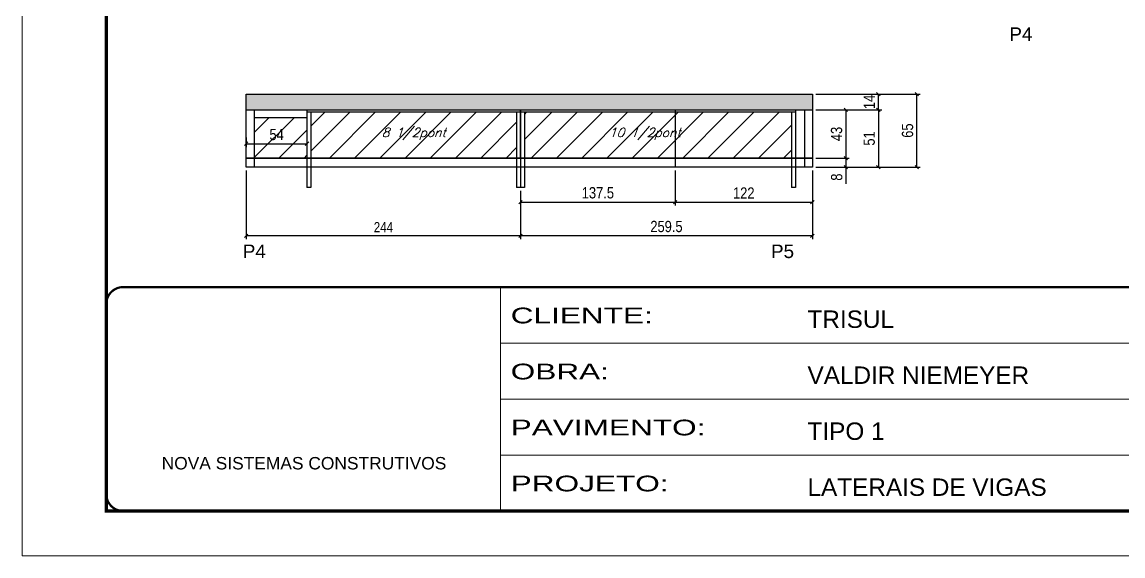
# Model space of a CAD drawing. Extents: x 3330 to 22105, y 1197 to 30204.
# Drawn here: x 14445 to 15424, y 23020 to 23495 of the extents above; entities that cross this region are included whole.
import ezdxf

# ---------------------------------------------------------------- set-up
doc = ezdxf.new("R2010")
doc.units = 0
doc.linetypes.add('CONTINUO', pattern=[0])
doc.linetypes.add('DASHED', pattern=[0.75, 0.5, -0.25])
for name, color, linetype in [('5', 5, 'Continuous'), ('COTA', 241, 'Continuous'), ('Painéis', 200, 'Continuous'), ('SARR_2.2x7', 40, 'Continuous'), ('SARR_3.5x7', 81, 'Continuous'), ('texto', 7, 'Continuous')]:
    doc.layers.add(name, color=color, linetype=linetype)
for name, color, linetype, lineweight in [('Folhas', 255, 'Continuous', 9), ('Hachura', 251, 'Continuous', 9), ('SARRAFO DE PRESSAO', 251, 'DASHED', 9)]:
    doc.layers.add(name, color=color, linetype=linetype, lineweight=lineweight)
doc.styles.add('ARIAL', font='arial.ttf')
doc.styles.add('COTA TECNICA', font='techl___.ttf', dxfattribs={"height": 10})
doc.styles.add('COTA TECNICA-50', font='techl___.ttf', dxfattribs={"height": 9})
doc.styles.add('Romans', font='romans.shx')
doc.styles.get("Standard").update_dxf_attribs({"font": 'arial.ttf'})
doc.styles.add('Tecnologia', font='')
doc.styles.get('Tecnologia').set_extended_font_data('Forgotten Futurist')
doc.dimstyles.new('COTA PAINEL-50', dxfattribs={"dimtxt": 9, "dimasz": 3, "dimexe": 3, "dimexo": 3, "dimgap": 3, "dimtad": 1, "dimdec": 1, "dimzin": 12, "dimdsep": 46, "dimtxsty": 'COTA TECNICA-50', "dimblk1": 'OBLIQUE', "dimblk2": 'OBLIQUE', "dimsah": 1, "dimcen": 0.9, "dimclrd": 4, "dimclre": 4, "dimclrt": 240, "dimadec": 1, "dimazin": 3, "dimtfac": 1, "dimtdec": 1, "dimtmove": 0, "dimatfit": 3, "dimfxl": 1, "dimtolj": 1, "dimtzin": 12, "dimarcsym": 0})
doc.dimstyles.new('PAINEL', dxfattribs={"dimtxt": 10, "dimasz": 3, "dimexe": 3, "dimexo": 3, "dimgap": 3, "dimtad": 1, "dimdec": 1, "dimzin": 12, "dimdsep": 46, "dimtxsty": 'COTA TECNICA', "dimblk1": 'OBLIQUE', "dimblk2": 'OBLIQUE', "dimsah": 1, "dimcen": 0.9, "dimclrd": 4, "dimclre": 4, "dimclrt": 240, "dimadec": 1, "dimazin": 3, "dimtfac": 1, "dimtdec": 1, "dimtmove": 0, "dimatfit": 3, "dimfxl": 1, "dimtolj": 1, "dimtzin": 12, "dimarcsym": 0})

# ---------------------------------------------------------------- blocks, each defined once
blk = doc.blocks.new('9999999999')
at = {"color": 30, "linetype": 'CONTINUO'}
for p, q in [((98564.56, 34230.21), (98564.56, 34429.45)), ((98564.56, 34379.64), (99583.98, 34379.64)), ((98564.56, 34329.83), (99487.98, 34329.83)), ((98564.56, 34280.02), (99487.98, 34280.02))]:
    blk.add_line(p, q, dxfattribs=at)
at = {"color": 30, "linetype": 'CONTINUO', "const_width": 2}
blk.add_lwpolyline([(99583.98, 34230.21), (99583.98, 34414.45, 0.414214), (99568.98, 34429.45), (98228.98, 34429.45, 0.414214), (98213.98, 34414.45), (98213.98, 34245.21, 0.414214), (98228.98, 34230.21), (99583.98, 34230.21)], format="xyb", dxfattribs=at)
at = {"layer": 'Folhas'}
blk.add_lwpolyline([(98138.98, 34190.21), (99623.98, 34190.21), (99623.98, 35240.21), (98138.98, 35240.21)], close=True, dxfattribs=at)
at = {"layer": 'Folhas', "color": 30, "const_width": 3}
blk.add_lwpolyline([(98213.98, 34230.21), (99583.98, 34230.21), (99583.98, 35200.21), (98213.98, 35200.21)], close=True, dxfattribs=at)
at = {"color": 7, "linetype": 'Continuous', "ltscale": 5, "style": 'ARIAL'}
for s, height, p in [('TRISUL', 15.483, (98837.68, 34393.13)), ('VALDIR NIEMEYER', 15.4829, (98837.68, 34343.32)), ('TIPO 1', 15.483, (98837.68, 34293.51)), ('NOVA SISTEMAS CONSTRUTIVOS', 11.0592, (98263.19, 34267.21)), ('LATERAIS DE VIGAS', 15.4829, (98837.68, 34243.7))]:
    blk.add_text(s, height=height, dxfattribs=at).set_placement(p)
at = {"layer": 'Folhas', "color": 7, "style": 'Tecnologia', "width": 1.5}
for s, p in [('CLIENTE:', (98573.65, 34397.17)), ('OBRA:', (98573.65, 34347.31)), ('PAVIMENTO:', (98573.65, 34297.5)), ('PROJETO:', (98573.65, 34247.69))]:
    blk.add_text(s, height=14, dxfattribs=at).set_placement(p)
blk = doc.blocks.new('_Oblique')
at = {"color": 0, "linetype": 'ByBlock', "lineweight": -2}
blk.add_line((-0.5, -0.5), (0.5, 0.5), dxfattribs=at)
blk = doc.blocks.new('*D3743')
at = {"layer": 'COTA', "color": 4, "linetype": 'ByBlock', "lineweight": -2, "transparency": 16777216}
for p, q in [((14644.04, 23363.2), (14644.04, 23302.2)), ((14888.04, 23345.2), (14888.04, 23302.2)), ((14888.04, 23305.2), (14644.04, 23305.2))]:
    blk.add_line(p, q, dxfattribs=at)
at = {"layer": 'Defpoints', "color": 0, "linetype": 'ByBlock', "transparency": 16777216}
for p in [(14644.04, 23366.2), (14888.04, 23348.2), (14644.04, 23305.2)]:
    blk.add_point(p, dxfattribs=at)
at = {"layer": 'COTA', "color": 4, "linetype": 'ByBlock', "lineweight": -2, "transparency": 16777216, "xscale": 3, "yscale": 3, "zscale": 3, "rotation": 180}
blk.add_blockref('_Oblique', (14644.04, 23305.2), dxfattribs=at)
at = {"layer": 'COTA', "color": 4, "linetype": 'ByBlock', "lineweight": -2, "transparency": 16777216, "xscale": 3, "yscale": 3, "zscale": 3}
blk.add_blockref('_Oblique', (14888.04, 23305.2), dxfattribs=at)
at = {"layer": 'COTA', "color": 240, "linetype": 'ByBlock', "transparency": 16777216, "insert": (14766.04, 23312.76), "char_height": 9, "attachment_point": 5, "style": 'COTA TECNICA-50'}
blk.add_mtext('\\A1;244', dxfattribs=at)
blk = doc.blocks.new('*D3744')
at = {"layer": 'COTA', "color": 4, "linetype": 'ByBlock', "lineweight": -2, "transparency": 16777216}
for p, q in [((15147.54, 23363.2), (15147.54, 23302.2)), ((14888.04, 23345.2), (14888.04, 23302.2)), ((15147.54, 23305.2), (14888.04, 23305.2))]:
    blk.add_line(p, q, dxfattribs=at)
at = {"layer": 'Defpoints', "color": 0, "linetype": 'ByBlock', "transparency": 16777216}
for p in [(15147.54, 23366.2), (14888.04, 23348.2), (14888.04, 23305.2)]:
    blk.add_point(p, dxfattribs=at)
at = {"layer": 'COTA', "color": 4, "linetype": 'ByBlock', "lineweight": -2, "transparency": 16777216, "xscale": 3, "yscale": 3, "zscale": 3, "rotation": 180}
blk.add_blockref('_Oblique', (14888.04, 23305.2), dxfattribs=at)
at = {"layer": 'COTA', "color": 4, "linetype": 'ByBlock', "lineweight": -2, "transparency": 16777216, "xscale": 3, "yscale": 3, "zscale": 3}
blk.add_blockref('_Oblique', (15147.54, 23305.2), dxfattribs=at)
at = {"layer": 'COTA', "color": 240, "linetype": 'ByBlock', "transparency": 16777216, "insert": (15017.79, 23313.34), "char_height": 10, "attachment_point": 5, "style": 'COTA TECNICA'}
blk.add_mtext('\\A1;259.5', dxfattribs=at)
blk = doc.blocks.new('*D3745')
at = {"layer": 'COTA', "color": 4, "lineweight": -2, "transparency": 16777216}
for p, q in [((14644.04, 23392.7), (14644.04, 23384.06)), ((14644.04, 23387.06), (14698.04, 23387.06)), ((14698.04, 23392.7), (14698.04, 23384.06))]:
    blk.add_line(p, q, dxfattribs=at)
at = {"layer": 'Defpoints', "color": 0, "transparency": 16777216}
for p in [(14644.04, 23395.7), (14698.04, 23395.7), (14698.04, 23387.06)]:
    blk.add_point(p, dxfattribs=at)
at = {"layer": 'COTA', "color": 4, "lineweight": -2, "transparency": 16777216, "xscale": 3, "yscale": 3, "zscale": 3, "rotation": 180}
blk.add_blockref('_Oblique', (14644.04, 23387.06), dxfattribs=at)
at = {"layer": 'COTA', "color": 4, "lineweight": -2, "transparency": 16777216, "xscale": 3, "yscale": 3, "zscale": 3}
blk.add_blockref('_Oblique', (14698.04, 23387.06), dxfattribs=at)
at = {"layer": 'COTA', "color": 240, "transparency": 16777216, "insert": (14671.04, 23395.17), "char_height": 10, "attachment_point": 5, "style": 'COTA TECNICA'}
blk.add_mtext('\\A1;54', dxfattribs=at)
blk = doc.blocks.new('*D3740')
at = {"layer": 'COTA', "color": 4, "lineweight": -2, "transparency": 16777216}
for p, q in [((15025.54, 23363.2), (15025.54, 23332.1)), ((14888.04, 23345.2), (14888.04, 23332.1)), ((14888.04, 23335.1), (15025.54, 23335.1))]:
    blk.add_line(p, q, dxfattribs=at)
at = {"layer": 'Defpoints', "color": 0, "transparency": 16777216}
for p in [(15025.54, 23366.2), (14888.04, 23348.2), (15025.54, 23335.1)]:
    blk.add_point(p, dxfattribs=at)
at = {"layer": 'COTA', "color": 4, "lineweight": -2, "transparency": 16777216, "xscale": 3, "yscale": 3, "zscale": 3, "rotation": 180}
blk.add_blockref('_Oblique', (14888.04, 23335.1), dxfattribs=at)
at = {"layer": 'COTA', "color": 4, "lineweight": -2, "transparency": 16777216, "xscale": 3, "yscale": 3, "zscale": 3}
blk.add_blockref('_Oblique', (15025.54, 23335.1), dxfattribs=at)
at = {"layer": 'COTA', "color": 240, "transparency": 16777216, "insert": (14956.79, 23343.32), "char_height": 10, "attachment_point": 5, "style": 'COTA TECNICA'}
blk.add_mtext('\\A1;137.5', dxfattribs=at)
blk = doc.blocks.new('*D3741')
at = {"layer": 'COTA', "color": 4, "lineweight": -2, "transparency": 16777216}
for p, q in [((15025.54, 23363.2), (15025.54, 23332.1)), ((15147.54, 23363.2), (15147.54, 23332.1)), ((15025.54, 23335.1), (15147.54, 23335.1))]:
    blk.add_line(p, q, dxfattribs=at)
at = {"layer": 'Defpoints', "color": 0, "transparency": 16777216}
for p in [(15025.54, 23366.2), (15147.54, 23366.2), (15147.54, 23335.1)]:
    blk.add_point(p, dxfattribs=at)
at = {"layer": 'COTA', "color": 4, "lineweight": -2, "transparency": 16777216, "xscale": 3, "yscale": 3, "zscale": 3, "rotation": 180}
blk.add_blockref('_Oblique', (15025.54, 23335.1), dxfattribs=at)
at = {"layer": 'COTA', "color": 4, "lineweight": -2, "transparency": 16777216, "xscale": 3, "yscale": 3, "zscale": 3}
blk.add_blockref('_Oblique', (15147.54, 23335.1), dxfattribs=at)
at = {"layer": 'COTA', "color": 240, "transparency": 16777216, "insert": (15086.54, 23343.16), "char_height": 10, "attachment_point": 5, "style": 'COTA TECNICA'}
blk.add_mtext('\\A1;122', dxfattribs=at)
blk = doc.blocks.new('*D3731')
at = {"layer": 'COTA', "color": 4, "linetype": 'ByBlock', "lineweight": -2, "transparency": 16777216}
for p, q in [((15150.54, 23431.2), (15209.26, 23431.2)), ((15206.26, 23417.2), (15206.26, 23431.2)), ((15150.54, 23417.2), (15209.26, 23417.2))]:
    blk.add_line(p, q, dxfattribs=at)
at = {"layer": 'Defpoints', "color": 0, "linetype": 'ByBlock', "transparency": 16777216}
for p in [(15147.54, 23431.2), (15206.26, 23431.2), (15147.54, 23417.2)]:
    blk.add_point(p, dxfattribs=at)
at = {"layer": 'COTA', "color": 4, "linetype": 'ByBlock', "lineweight": -2, "transparency": 16777216, "xscale": 3, "yscale": 3, "zscale": 3}
for p, rotation in [((15206.26, 23431.2), 90), ((15206.26, 23417.2), 270)]:
    blk.add_blockref('_Oblique', p, dxfattribs=dict(at, rotation=rotation))
at = {"layer": 'COTA', "color": 240, "linetype": 'ByBlock', "transparency": 16777216, "insert": (15198.19, 23424.2), "char_height": 10, "attachment_point": 5, "rotation": 90, "style": 'COTA TECNICA'}
blk.add_mtext('\\A1;14', dxfattribs=at)
blk = doc.blocks.new('*D3732')
at = {"layer": 'COTA', "color": 4, "linetype": 'ByBlock', "lineweight": -2, "transparency": 16777216}
for p, q in [((15150.54, 23417.2), (15209.26, 23417.2)), ((15206.26, 23417.2), (15206.26, 23366.2)), ((15150.54, 23366.2), (15209.26, 23366.2))]:
    blk.add_line(p, q, dxfattribs=at)
at = {"layer": 'Defpoints', "color": 0, "linetype": 'ByBlock', "transparency": 16777216}
for p in [(15147.54, 23417.2), (15147.54, 23366.2), (15206.26, 23366.2)]:
    blk.add_point(p, dxfattribs=at)
at = {"layer": 'COTA', "color": 4, "linetype": 'ByBlock', "lineweight": -2, "transparency": 16777216, "xscale": 3, "yscale": 3, "zscale": 3}
for p, rotation in [((15206.26, 23417.2), 90), ((15206.26, 23366.2), 270)]:
    blk.add_blockref('_Oblique', p, dxfattribs=dict(at, rotation=rotation))
at = {"layer": 'COTA', "color": 240, "linetype": 'ByBlock', "transparency": 16777216, "insert": (15198.15, 23391.7), "char_height": 10, "attachment_point": 5, "rotation": 90, "style": 'COTA TECNICA'}
blk.add_mtext('\\A1;51', dxfattribs=at)
blk = doc.blocks.new('*D3735')
at = {"layer": 'COTA', "color": 4, "lineweight": -2, "transparency": 16777216}
for p, q in [((15150.54, 23431.2), (15243.36, 23431.2)), ((15240.36, 23366.2), (15240.36, 23431.2)), ((15150.54, 23366.2), (15243.36, 23366.2))]:
    blk.add_line(p, q, dxfattribs=at)
at = {"layer": 'Defpoints', "color": 0, "transparency": 16777216}
for p in [(15147.54, 23431.2), (15240.36, 23431.2), (15147.54, 23366.2)]:
    blk.add_point(p, dxfattribs=at)
at = {"layer": 'COTA', "color": 4, "lineweight": -2, "transparency": 16777216, "xscale": 3, "yscale": 3, "zscale": 3}
for p, rotation in [((15240.36, 23431.2), 90), ((15240.36, 23366.2), 270)]:
    blk.add_blockref('_Oblique', p, dxfattribs=dict(at, rotation=rotation))
at = {"layer": 'COTA', "color": 240, "transparency": 16777216, "insert": (15232.25, 23398.7), "char_height": 10, "attachment_point": 5, "rotation": 90, "style": 'COTA TECNICA'}
blk.add_mtext('\\A1;65', dxfattribs=at)
blk = doc.blocks.new('*D3764')
at = {"layer": 'COTA', "color": 4, "lineweight": -2, "transparency": 16777216}
for p, q in [((15150.54, 23417.2), (15180.33, 23417.2)), ((15177.33, 23417.2), (15177.33, 23374.2)), ((15150.54, 23374.2), (15180.33, 23374.2))]:
    blk.add_line(p, q, dxfattribs=at)
at = {"layer": 'Defpoints', "color": 0, "transparency": 16777216}
for p in [(15147.54, 23417.2), (15147.54, 23374.2), (15177.33, 23374.2)]:
    blk.add_point(p, dxfattribs=at)
at = {"layer": 'COTA', "color": 4, "lineweight": -2, "transparency": 16777216, "xscale": 3, "yscale": 3, "zscale": 3}
for p, rotation in [((15177.33, 23417.2), 90), ((15177.33, 23374.2), 270)]:
    blk.add_blockref('_Oblique', p, dxfattribs=dict(at, rotation=rotation))
at = {"layer": 'COTA', "color": 240, "transparency": 16777216, "insert": (15169.11, 23395.7), "char_height": 10, "attachment_point": 5, "rotation": 90, "style": 'COTA TECNICA'}
blk.add_mtext('\\A1;43', dxfattribs=at)
blk = doc.blocks.new('*D3765')
at = {"layer": 'COTA', "color": 4, "lineweight": -2, "transparency": 16777216}
for p, q in [((15150.54, 23374.2), (15180.33, 23374.2)), ((15150.54, 23366.2), (15180.33, 23366.2)), ((15177.33, 23374.2), (15177.33, 23366.2)), ((15177.33, 23366.2), (15177.33, 23351.38))]:
    blk.add_line(p, q, dxfattribs=at)
at = {"layer": 'Defpoints', "color": 0, "transparency": 16777216}
for p in [(15147.54, 23374.2), (15147.54, 23366.2), (15177.33, 23366.2)]:
    blk.add_point(p, dxfattribs=at)
at = {"layer": 'COTA', "color": 4, "lineweight": -2, "transparency": 16777216, "xscale": 3, "yscale": 3, "zscale": 3}
for p, rotation in [((15177.33, 23374.2), 90), ((15177.33, 23366.2), 270)]:
    blk.add_blockref('_Oblique', p, dxfattribs=dict(at, rotation=rotation))
at = {"layer": 'COTA', "color": 240, "transparency": 16777216, "insert": (15169.23, 23357.29), "char_height": 10, "attachment_point": 5, "rotation": 90, "style": 'COTA TECNICA'}
blk.add_mtext('\\A1;8', dxfattribs=at)

msp = doc.modelspace()

# ---------------------------------------------------------------- hatches: boundary and pattern name
at = {"layer": 'COTA'}
h = msp.add_hatch(dxfattribs=at)
h.set_pattern_fill('AR-CONC', color=256, scale=0.03)
h.set_pattern_definition([(50, (-1585, -1135.7883), (5.4655401, -0.4781726), [0.5715, -6.2865]), (355, (-1585, -1135.7883), (-1.0573026, 5.7317054), [0.4572, -5.0292175]), (100.451445, (-1584.5445, -1135.828), (4.4082374, 5.2535326), [0.4857003, -5.3427073]), (46.1842, (-1585, -1134.264), (8.1323712, -1.2612698), [0.85725, -9.42975]), (96.635558, (-1584.322, -1134.3694), (7.122124, 7.4227837), [0.7285507, -8.0140682]), (351.18415, (-1585, -1134.264), (7.122124, 7.4227837), [0.685799, -7.543792]), (21, (-1584.238, -1134.6453), (4.54843174, -3.06795595), [0.5715, -6.2865]), (326, (-1584.238, -1134.6453), (1.8540609, 5.525639), [0.4572, -5.0292]), (71.451445, (-1583.859, -1134.901), (6.4024926, 2.4576831), [0.4857003, -5.3426981]), (37.5, (-1585, -1135.7883), (0.0926581, 2.53665117), [0, -4.96824, 0, -5.1054, 0, -5.04825]), (7.5, (-1585, -1135.7883), (2.00458988, 3.00541724), [0, -2.91084, 0, -4.85394, 0, -1.92405]), (327.5, (-1586.6993, -1135.7883), (4.06771786, -0.17186232), [0, -1.905, 0, -5.9436, 0, -7.8867]), (317.5, (-1587.4613, -1135.7883), (4.44387544, 0.76279473), [0, -2.4765, 0, -3.94716, 0, -5.6007])])
h.paths.add_polyline_path([(15147.54, 23431.2), (14644.04, 23431.2), (14644.04, 23417.2), (15147.54, 23417.2)])
at = {"layer": 'Hachura', "linetype": 'ByBlock'}
h = msp.add_hatch(dxfattribs=at)
h.set_pattern_fill('ANSI31', color=256, scale=5)
h.set_pattern_definition([(45, (0, 12.787), (-11.22532, 11.22532), [])])
h.paths.add_polyline_path([(14651.04, 23410.2), (14651.04, 23374.2), (14698.04, 23374.2), (14698.04, 23410.2)])
h.paths.add_polyline_path([(14701.54, 23415), (14701.54, 23374.2), (14884.54, 23374.2), (14884.54, 23415)])
h.paths.add_polyline_path([(15025.54, 23374.2), (15025.54, 23415), (14891.54, 23415), (14891.54, 23374.2)])
h.paths.add_polyline_path([(15129.04, 23374.2), (15129.04, 23415), (15025.54, 23415), (15025.54, 23374.2)])

# ---------------------------------------------------------------- linework, layer by layer
at = {"layer": 'COTA', "linetype": 'ByBlock'}
for p, q in [((14644.04, 23417.2), (14644.04, 23431.2)), ((14701.54, 23348.2), (14698.04, 23348.2)), ((14891.54, 23348.2), (14884.54, 23348.2)), ((15132.54, 23348.2), (15129.04, 23348.2))]:
    msp.add_line(p, q, dxfattribs=at)
at = {"layer": 'COTA'}
for p, q in [((14644.04, 23431.2), (15147.54, 23431.2)), ((15147.54, 23431.2), (15147.54, 23417.2))]:
    msp.add_line(p, q, dxfattribs=at)
at = {"layer": 'Painéis', "linetype": 'Continuous'}
for p, q in [((14888.04, 23374.2), (14888.04, 23417.2)), ((15025.54, 23417.2), (15025.54, 23366.2)), ((14888.04, 23374.2), (14888.04, 23348.2))]:
    msp.add_line(p, q, dxfattribs=at)
for points in [[(14644.04, 23417.2), (14888.04, 23417.2), (14888.04, 23374.2), (14644.04, 23374.2)], [(14888.04, 23417.2), (15147.54, 23417.2), (15147.54, 23374.2), (14888.04, 23374.2)], [(14644.04, 23374.2), (15147.54, 23374.2), (15147.54, 23366.2), (14644.04, 23366.2)]]:
    msp.add_lwpolyline(points, close=True, dxfattribs=at)
at = {"layer": 'SARR_2.2x7', "linetype": 'Continuous'}
for p, q in [((14651.04, 23417.2), (14651.04, 23374.2)), ((15140.54, 23417.2), (15140.54, 23374.2)), ((14698.04, 23410.2), (14651.04, 23410.2)), ((14888.04, 23415), (14698.04, 23415)), ((15132.54, 23415), (14888.04, 23415)), ((14651.04, 23374.2), (14651.04, 23366.2)), ((15140.54, 23374.2), (15140.54, 23366.2))]:
    msp.add_line(p, q, dxfattribs=at)
at = {"layer": 'SARR_3.5x7'}
for p, q in [((14698.04, 23417.2), (14698.04, 23348.2)), ((15132.54, 23417.2), (15132.54, 23348.2)), ((14701.54, 23415), (14701.54, 23348.2)), ((14884.54, 23415), (14884.54, 23348.2)), ((14891.54, 23415), (14891.54, 23348.2)), ((15129.04, 23415), (15129.04, 23348.2))]:
    msp.add_line(p, q, dxfattribs=at)

# ---------------------------------------------------------------- block references
at = {"layer": 'SARRAFO DE PRESSAO', "color": 6, "linetype": 'ByBlock'}
msp.add_blockref('9999999999', (-83694.42, -11169.96), dxfattribs=at)

# ---------------------------------------------------------------- texts
at = {"layer": '5', "linetype": 'Continuous'}
for s, p in [('P4', (15322.8, 23478.54)), ('P4', (14640.94, 23285.3)), ('P5', (15110.78, 23285.3))]:
    msp.add_text(s, height=12, rotation=359.99996, dxfattribs=at).set_placement(p)
at = {"layer": 'texto', "color": 2, "char_height": 8, "attachment_point": 5, "style": 'Romans'}
for s, insert in [('{\\Q19;\\C256;8 1/2pont}', (14793.04, 23395.7)), ('{\\Q19;\\C256;10 1/2pont}', (14998.54, 23395.7))]:
    msp.add_mtext(s, dxfattribs=dict(at, insert=insert))

# ---------------------------------------------------------------- dimensions: what is measured, and where the dimension line sits
at = {"layer": 'COTA', "linetype": 'ByBlock'}
dim = msp.add_linear_dim(base=(15206.26, 23431.2), p1=(15147.54, 23417.2), p2=(15147.54, 23431.2), angle=90, dimstyle='PAINEL', dxfattribs=at)
dim.commit()
dim.dimension.update_dxf_attribs({"geometry": '*D3731', "text_midpoint": (15206.26, 23424.2), "dimtype": 160})
at = {"layer": 'COTA'}
for base, p1, p2, picture, middle in [((15240.36, 23431.2), (15147.54, 23366.2), (15147.54, 23431.2), '*D3735', (15232.25, 23398.7)), ((15177.33, 23374.2), (15147.54, 23417.2), (15147.54, 23374.2), '*D3764', (15169.11, 23395.7)), ((15177.33, 23366.2), (15147.54, 23374.2), (15147.54, 23366.2), '*D3765', (15169.23, 23357.29))]:
    dim = msp.add_linear_dim(base=base, p1=p1, p2=p2, angle=90, dimstyle='PAINEL', dxfattribs=at)
    dim.commit()
    dim.dimension.update_dxf_attribs({"geometry": picture, "text_midpoint": middle})
at = {"layer": 'COTA', "linetype": 'ByBlock'}
dim = msp.add_linear_dim(base=(15206.26, 23366.2), p1=(15147.54, 23417.2), p2=(15147.54, 23366.2), angle=90, dimstyle='PAINEL', dxfattribs=at)
dim.commit()
dim.dimension.update_dxf_attribs({"geometry": '*D3732', "text_midpoint": (15198.15, 23391.7)})
at = {"layer": 'COTA'}
for base, p1, p2, picture, middle in [((14698.04, 23387.06), (14644.04, 23395.7), (14698.04, 23395.7), '*D3745', (14671.04, 23395.17)), ((15025.54, 23335.1), (14888.04, 23348.2), (15025.54, 23366.2), '*D3740', (14956.79, 23343.32))]:
    dim = msp.add_linear_dim(base=base, p1=p1, p2=p2, dimstyle='PAINEL', dxfattribs=at)
    dim.commit()
    dim.dimension.update_dxf_attribs({"geometry": picture, "text_midpoint": middle})
at = {"layer": 'COTA', "linetype": 'ByBlock'}
dim = msp.add_linear_dim(base=(14644.04, 23305.2), p1=(14888.04, 23348.2), p2=(14644.04, 23366.2), angle=180, dimstyle='COTA PAINEL-50', override={"dimarcsym": 1}, dxfattribs=at)
dim.commit()
dim.dimension.update_dxf_attribs({"geometry": '*D3743', "text_midpoint": (14766.04, 23312.76)})
dim = msp.add_linear_dim(base=(14888.04, 23305.2), p1=(15147.54, 23366.2), p2=(14888.04, 23348.2), dimstyle='PAINEL', dxfattribs=at)
dim.commit()
dim.dimension.update_dxf_attribs({"geometry": '*D3744', "text_midpoint": (15017.79, 23313.34)})
at = {"layer": 'COTA'}
dim = msp.add_linear_dim(base=(15147.54, 23335.1), p1=(15025.54, 23366.2), p2=(15147.54, 23366.2), dimstyle='PAINEL', override={"dimtmove": 1}, dxfattribs=at)
dim.commit()
dim.dimension.update_dxf_attribs({"geometry": '*D3741', "text_midpoint": (15086.54, 23343.16)})

doc.saveas('drawing.dxf')
